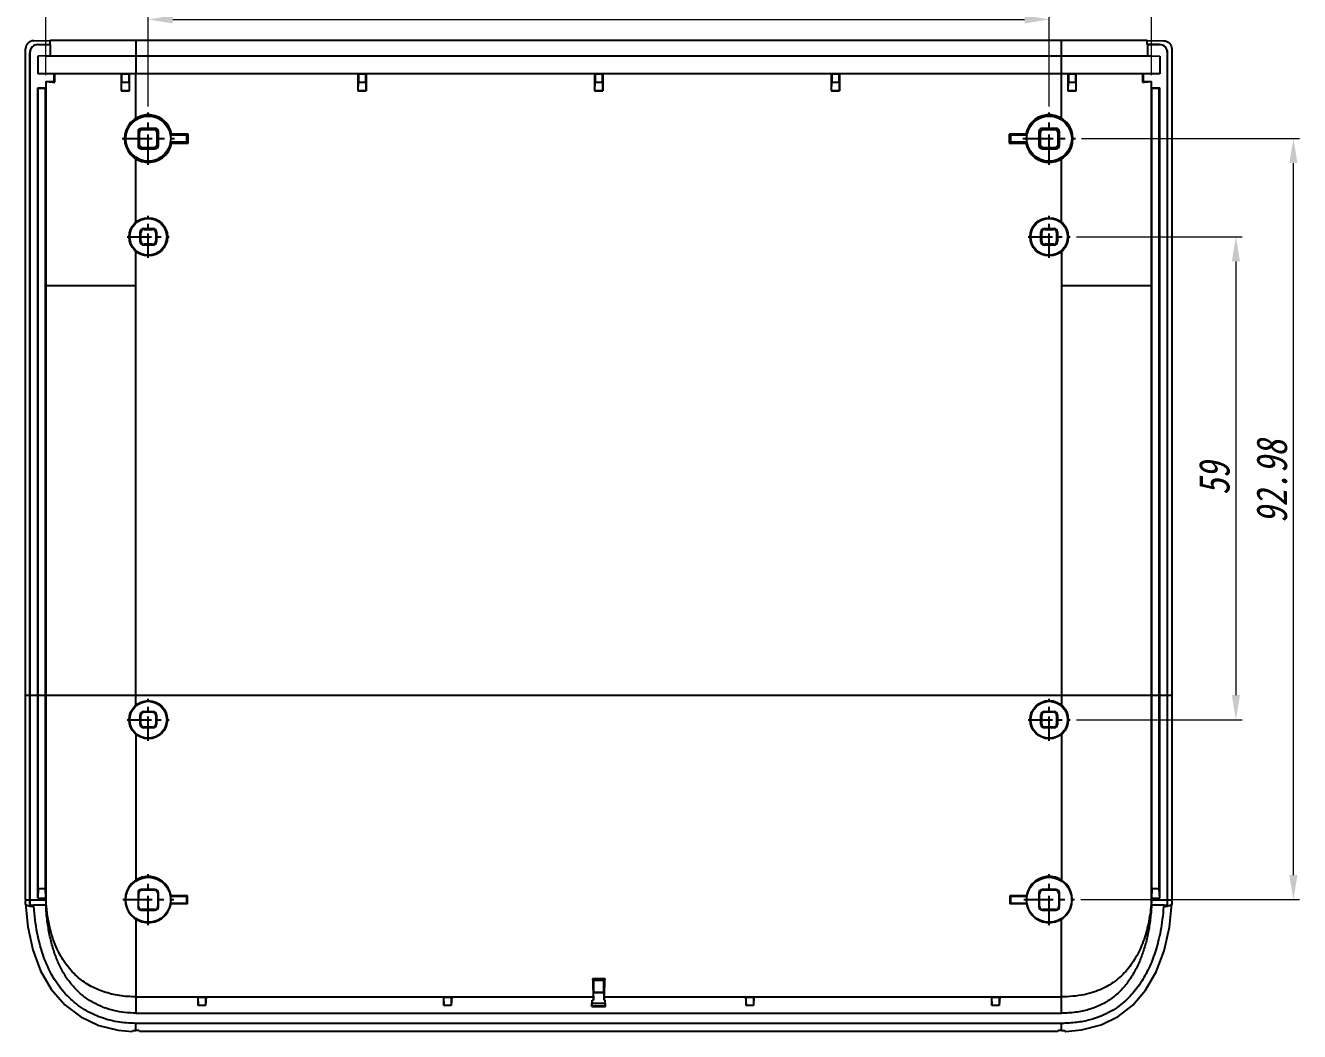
# Model space of a CAD drawing. Header units: millimetres. Extents: x 1571 to 1968, y -272 to 59.
# Drawn here: x 1812.8 to 1968.4, y -133.8 to -10.8 of the extents above; entities that cross this region are included whole.
import ezdxf

# ---------------------------------------------------------------- set-up
doc = ezdxf.new("R2010")
doc.units = ezdxf.units.MM
doc.linetypes.add('CENTER', pattern=[50.8, 31.75, -6.35, 6.35, -6.35])
doc.layers.add('dim', color=82, linetype='Continuous', lineweight=9)
doc.styles.add('wuwei', font='SimSun.ttf', dxfattribs={"width": 0.8, "oblique": 10})
doc.dimstyles.new('wuwei', dxfattribs={"dimscale": 1.5, "dimtxt": 2.5, "dimasz": 1.5, "dimexe": 0.3, "dimexo": 0.3, "dimgap": 0.5, "dimtad": 1, "dimdsep": 46, "dimtxsty": 'wuwei', "dimcen": 0, "dimclrd": 42, "dimclre": 256, "dimclrt": 256, "dimazin": 2, "dimtfac": 1, "dimtofl": 0, "dimtmove": 0, "dimatfit": 3, "dimfxl": 1, "dimlwd": 5, "dimlwe": 5, "dimarcsym": 0})

# ---------------------------------------------------------------- blocks, each defined once
blk = doc.blocks.new('*D17')
at = {"layer": 'Defpoints', "color": 0}
for p in [(1937.8, -10.09), (1827.8, -21.45), (1937.8, -21.46)]:
    blk.add_point(p, dxfattribs=at)
at = {"layer": 'dim', "color": 82, "lineweight": 5, "true_color": 0x35c922}
for p, q in [((1827.8, -20.71), (1827.8, -9.34)), ((1937.8, -20.71), (1937.8, -9.34))]:
    blk.add_line(p, q, dxfattribs=at)
at = {"layer": 'dim', "color": 42, "lineweight": 5}
blk.add_line((1830.8, -10.09), (1934.8, -10.09), dxfattribs=at)
at = {"layer": 'dim', "color": 42}
for points in [[(1830.8, -9.59), (1830.8, -10.59), (1827.8, -10.09)], [(1934.8, -9.59), (1934.8, -10.59), (1937.8, -10.09)]]:
    blk.add_solid(points, dxfattribs=at)
at = {"layer": 'dim', "color": 82, "true_color": 0x4bd605, "insert": (1882.8, -7.47), "char_height": 3.75, "attachment_point": 5, "style": 'wuwei'}
blk.add_mtext('110', dxfattribs=at)
blk = doc.blocks.new('*D18')
at = {"layer": 'Defpoints', "color": 0}
for p in [(1940.37, -36.65), (1940.37, -95.65), (1960.6, -95.65)]:
    blk.add_point(p, dxfattribs=at)
at = {"layer": 'dim', "color": 82, "lineweight": 5, "true_color": 0x35c922}
for p, q in [((1941.12, -36.65), (1961.35, -36.65)), ((1941.12, -95.65), (1961.35, -95.65))]:
    blk.add_line(p, q, dxfattribs=at)
at = {"layer": 'dim', "color": 42, "lineweight": 5}
blk.add_line((1960.6, -39.65), (1960.6, -92.65), dxfattribs=at)
at = {"layer": 'dim', "color": 42}
for points in [[(1960.1, -39.65), (1961.1, -39.65), (1960.6, -36.65)], [(1960.1, -92.65), (1961.1, -92.65), (1960.6, -95.65)]]:
    blk.add_solid(points, dxfattribs=at)
at = {"layer": 'dim', "color": 82, "true_color": 0x4bd605, "insert": (1957.98, -66.15), "char_height": 3.75, "attachment_point": 5, "rotation": 90, "style": 'wuwei'}
blk.add_mtext('59', dxfattribs=at)
blk = doc.blocks.new('*D19')
at = {"layer": 'Defpoints', "color": 0}
for p in [(1941, -24.65), (1967.62, -24.65), (1940.91, -117.63)]:
    blk.add_point(p, dxfattribs=at)
at = {"layer": 'dim', "color": 82, "lineweight": 5, "true_color": 0x35c922}
for p, q in [((1941.75, -24.65), (1968.37, -24.65)), ((1941.66, -117.63), (1968.37, -117.63))]:
    blk.add_line(p, q, dxfattribs=at)
at = {"layer": 'dim', "color": 42, "lineweight": 5}
blk.add_line((1967.62, -114.63), (1967.62, -27.65), dxfattribs=at)
at = {"layer": 'dim', "color": 42}
for points in [[(1967.12, -27.65), (1968.12, -27.65), (1967.62, -24.65)], [(1967.12, -114.63), (1968.12, -114.63), (1967.62, -117.63)]]:
    blk.add_solid(points, dxfattribs=at)
at = {"layer": 'dim', "color": 82, "true_color": 0x4bd605, "insert": (1965, -66.53), "char_height": 3.75, "attachment_point": 5, "rotation": 90, "style": 'wuwei'}
blk.add_mtext('92.98', dxfattribs=at)
blk = doc.blocks.new('*D33')
at = {"layer": 'Defpoints', "color": 0}
for p in [(1950.3, -4.32), (1815.3, -17.66), (1950.3, -17.66)]:
    blk.add_point(p, dxfattribs=at)
at = {"layer": 'dim', "color": 82, "lineweight": 5, "true_color": 0x35c922}
for p, q in [((1815.3, -16.91), (1815.3, -3.57)), ((1950.3, -16.91), (1950.3, -3.57))]:
    blk.add_line(p, q, dxfattribs=at)
at = {"layer": 'dim', "color": 42, "lineweight": 5}
blk.add_line((1818.3, -4.32), (1947.3, -4.32), dxfattribs=at)
at = {"layer": 'dim', "color": 42}
for points in [[(1818.3, -3.82), (1818.3, -4.82), (1815.3, -4.32)], [(1947.3, -3.82), (1947.3, -4.82), (1950.3, -4.32)]]:
    blk.add_solid(points, dxfattribs=at)
at = {"layer": 'dim', "color": 82, "true_color": 0x4bd605, "insert": (1882.8, -1.7), "char_height": 3.75, "attachment_point": 5, "style": 'wuwei'}
blk.add_mtext('134.99', dxfattribs=at)

msp = doc.modelspace()

# ---------------------------------------------------------------- linework, layer by layer
at = {"color": 7, "linetype": 'Continuous'}
for p, q in [((1812.832, -92.654), (1812.832, -13.689)), ((1813.817, -12.689), (1815.84, -12.654)), ((1814.335, -13.154), (1815.84, -13.154)), ((1814.361, -13.163), (1814.335, -13.154)), ((1814.361, -13.163), (1815.806, -13.163)), ((1815.806, -13.163), (1815.806, -14.545)), ((1949.761, -12.654), (1815.84, -12.654)), ((1815.84, -13.154), (1815.84, -12.654)), ((1826.301, -12.654), (1826.301, -14.545)), ((1939.301, -22.163), (1939.301, -12.654)), ((1949.761, -12.654), (1951.785, -12.689)), ((1949.761, -13.154), (1949.761, -12.654)), ((1949.761, -13.154), (1951.267, -13.154)), ((1949.796, -13.163), (1949.796, -14.545)), ((1951.241, -13.163), (1949.796, -13.163)), ((1951.267, -13.154), (1951.241, -13.163)), ((1952.77, -13.689), (1952.77, -92.654)), ((1813.361, -14.162), (1813.335, -14.153)), ((1813.335, -14.153), (1813.335, -118.363)), ((1813.361, -118.196), (1813.361, -14.162)), ((1815.305, -14.554), (1814.303, -14.571)), ((1814.303, -14.571), (1814.303, -16.721)), ((1815.305, -14.554), (1815.806, -14.545)), ((1950.161, -14.571), (1815.305, -14.571)), ((1815.806, -14.545), (1949.796, -14.545)), ((1826.3, -14.545), (1826.302, -14.571)), ((1826.302, -14.571), (1826.302, -16.721)), ((1949.796, -14.545), (1950.297, -14.554)), ((1950.297, -14.554), (1951.299, -14.571)), ((1951.295, -14.571), (1951.295, -16.721)), ((1952.267, -14.153), (1952.241, -14.162)), ((1952.241, -118.196), (1952.241, -14.162)), ((1952.267, -118.363), (1952.267, -14.153)), ((1815.305, -16.755), (1814.303, -16.721)), ((1951.299, -16.721), (1814.307, -16.721)), ((1816.305, -16.789), (1815.305, -16.755)), ((1816.305, -17.655), (1816.305, -16.789)), ((1824.505, -16.757), (1816.404, -16.755)), ((1816.404, -17.754), (1816.404, -16.755)), ((1824.505, -16.757), (1824.551, -16.773)), ((1824.505, -16.757), (1824.505, -18.801)), ((1825.451, -16.773), (1824.551, -16.773)), ((1824.551, -16.773), (1824.551, -17.755)), ((1825.501, -16.756), (1825.451, -16.773)), ((1825.451, -17.755), (1825.451, -16.773)), ((1825.501, -16.756), (1825.502, -16.755)), ((1940.1, -16.755), (1825.502, -16.755)), ((1825.502, -18.806), (1825.502, -16.755)), ((1826.302, -16.721), (1826.301, -16.755)), ((1826.301, -22.163), (1826.301, -16.755)), ((1853.399, -16.755), (1853.451, -16.773)), ((1853.399, -16.755), (1853.399, -18.808)), ((1854.351, -16.773), (1853.451, -16.773)), ((1853.451, -16.773), (1853.451, -17.755)), ((1854.403, -16.755), (1854.351, -16.773)), ((1854.351, -17.755), (1854.351, -16.773)), ((1854.403, -16.755), (1854.403, -18.808)), ((1882.299, -16.755), (1882.351, -16.773)), ((1882.299, -16.755), (1882.299, -18.808)), ((1883.251, -16.773), (1882.351, -16.773)), ((1882.351, -16.773), (1882.351, -17.755)), ((1883.303, -16.755), (1883.251, -16.773)), ((1883.251, -17.755), (1883.251, -16.773)), ((1883.303, -16.755), (1883.303, -18.808)), ((1911.199, -16.755), (1911.251, -16.773)), ((1911.199, -16.755), (1911.199, -18.808)), ((1912.151, -16.773), (1911.251, -16.773)), ((1911.251, -16.773), (1911.251, -17.755)), ((1912.203, -16.755), (1912.151, -16.773)), ((1912.151, -17.755), (1912.151, -16.773)), ((1912.203, -16.755), (1912.203, -18.808)), ((1940.1, -16.756), (1940.151, -16.773)), ((1940.1, -16.756), (1940.1, -18.807)), ((1941.051, -16.773), (1940.151, -16.773)), ((1940.151, -16.773), (1940.151, -17.755)), ((1941.098, -16.757), (1941.051, -16.773)), ((1941.051, -17.755), (1941.051, -16.773)), ((1949.2, -16.755), (1941.098, -16.757)), ((1941.098, -18.802), (1941.098, -16.757)), ((1949.2, -16.755), (1949.2, -17.753)), ((1950.297, -16.755), (1949.297, -16.789)), ((1949.297, -16.789), (1949.297, -17.655)), ((1951.295, -16.721), (1950.297, -16.755)), ((1814.305, -18.456), (1815.305, -18.456)), ((1814.305, -18.456), (1814.355, -18.506)), ((1814.305, -117.445), (1814.305, -18.456)), ((1814.355, -18.506), (1815.255, -18.506)), ((1814.355, -116.326), (1814.355, -18.506)), ((1815.255, -18.506), (1815.305, -18.456)), ((1815.255, -116.326), (1815.255, -18.506)), ((1815.305, -17.655), (1816.305, -17.655)), ((1815.305, -17.655), (1815.305, -118.323)), ((1816.305, -17.655), (1816.404, -17.754)), ((1824.525, -18.781), (1824.551, -17.755)), ((1824.551, -17.755), (1825.451, -17.755)), ((1825.451, -17.755), (1825.477, -18.781)), ((1853.425, -18.781), (1853.451, -17.755)), ((1853.451, -17.755), (1854.351, -17.755)), ((1854.351, -17.755), (1854.377, -18.781)), ((1882.325, -18.781), (1882.351, -17.755)), ((1882.351, -17.755), (1883.251, -17.755)), ((1883.251, -17.755), (1883.277, -18.781)), ((1911.225, -18.781), (1911.251, -17.755)), ((1911.251, -17.755), (1912.151, -17.755)), ((1912.151, -17.755), (1912.177, -18.781)), ((1940.125, -18.781), (1940.151, -17.755)), ((1940.151, -17.755), (1941.051, -17.755)), ((1941.051, -17.755), (1941.077, -18.781)), ((1949.297, -17.655), (1949.2, -17.753)), ((1949.297, -17.655), (1950.297, -17.655)), ((1950.297, -118.323), (1950.297, -17.655)), ((1950.297, -18.456), (1950.347, -18.506)), ((1950.297, -18.456), (1951.297, -18.456)), ((1950.347, -116.326), (1950.347, -18.506)), ((1950.347, -18.506), (1951.247, -18.506)), ((1951.247, -18.506), (1951.297, -18.456)), ((1951.247, -116.326), (1951.247, -18.506)), ((1951.297, -117.445), (1951.297, -18.456)), ((1824.505, -18.801), (1824.525, -18.781)), ((1824.525, -18.781), (1825.477, -18.781)), ((1825.502, -18.806), (1825.477, -18.781)), ((1853.399, -18.808), (1853.425, -18.781)), ((1853.399, -18.808), (1854.403, -18.808)), ((1853.425, -18.781), (1854.377, -18.781)), ((1854.403, -18.808), (1854.377, -18.781)), ((1882.299, -18.808), (1882.325, -18.781)), ((1882.299, -18.808), (1883.303, -18.808)), ((1882.325, -18.781), (1883.277, -18.781)), ((1883.303, -18.808), (1883.277, -18.781)), ((1911.199, -18.808), (1911.225, -18.781)), ((1911.199, -18.808), (1912.203, -18.808)), ((1911.225, -18.781), (1912.177, -18.781)), ((1912.203, -18.808), (1912.177, -18.781)), ((1940.1, -18.807), (1940.125, -18.781)), ((1940.125, -18.781), (1941.077, -18.781)), ((1941.098, -18.802), (1941.077, -18.781)), ((1826.551, -23.805), (1826.709, -23.963)), ((1826.551, -23.805), (1826.551, -25.506)), ((1826.709, -23.963), (1826.709, -25.347)), ((1828.65, -23.402), (1826.95, -23.406)), ((1826.95, -23.406), (1827.108, -23.563)), ((1828.492, -23.56), (1827.108, -23.563)), ((1828.65, -23.402), (1828.492, -23.56)), ((1829.051, -23.802), (1828.893, -23.96)), ((1828.893, -25.345), (1828.893, -23.96)), ((1829.051, -25.502), (1829.051, -23.802)), ((1832.526, -24.249), (1830.526, -24.249)), ((1832.68, -24.096), (1830.655, -24.096)), ((1832.526, -24.249), (1832.68, -24.096)), ((1832.526, -25.058), (1832.526, -24.249)), ((1832.68, -25.212), (1832.68, -24.096)), ((1933.076, -24.249), (1932.922, -24.096)), ((1934.947, -24.096), (1932.922, -24.096)), ((1932.922, -24.096), (1932.922, -25.212)), ((1933.076, -24.249), (1933.076, -25.058)), ((1935.076, -24.249), (1933.076, -24.249)), ((1936.551, -23.804), (1936.709, -23.962)), ((1936.551, -23.804), (1936.551, -25.504)), ((1936.709, -23.962), (1936.709, -25.346)), ((1936.951, -23.404), (1937.109, -23.562)), ((1938.651, -23.404), (1936.951, -23.404)), ((1938.493, -23.562), (1937.109, -23.562)), ((1938.651, -23.404), (1938.493, -23.562)), ((1939.051, -23.804), (1938.893, -23.962)), ((1938.893, -25.346), (1938.893, -23.962)), ((1939.051, -25.504), (1939.051, -23.804)), ((1826.551, -25.506), (1826.709, -25.347)), ((1826.952, -25.906), (1827.11, -25.747)), ((1826.952, -25.906), (1828.652, -25.902)), ((1827.11, -25.747), (1828.494, -25.745)), ((1828.652, -25.902), (1828.494, -25.745)), ((1829.051, -25.502), (1828.893, -25.345)), ((1830.526, -25.058), (1832.526, -25.058)), ((1830.655, -25.212), (1832.68, -25.212)), ((1832.526, -25.058), (1832.68, -25.212)), ((1933.076, -25.058), (1932.922, -25.212)), ((1932.922, -25.212), (1934.947, -25.212)), ((1933.076, -25.058), (1935.076, -25.058)), ((1936.551, -25.504), (1936.709, -25.346)), ((1936.951, -25.904), (1937.109, -25.746)), ((1936.951, -25.904), (1938.651, -25.904)), ((1937.109, -25.746), (1938.493, -25.746)), ((1938.651, -25.904), (1938.493, -25.746)), ((1939.051, -25.504), (1938.893, -25.346)), ((1826.301, -34.861), (1826.301, -27.145)), ((1939.301, -34.861), (1939.301, -27.145)), ((1827.201, -35.654), (1828.401, -35.654)), ((1827.288, -35.741), (1827.201, -35.654)), ((1827.288, -35.741), (1828.314, -35.741)), ((1828.314, -35.741), (1828.401, -35.654)), ((1937.288, -35.741), (1937.201, -35.654)), ((1937.201, -35.654), (1938.401, -35.654)), ((1937.288, -35.741), (1938.314, -35.741)), ((1938.314, -35.741), (1938.401, -35.654)), ((1826.888, -36.141), (1826.801, -36.054)), ((1826.801, -37.254), (1826.801, -36.054)), ((1826.888, -37.167), (1826.801, -37.254)), ((1826.888, -37.167), (1826.888, -36.141)), ((1828.714, -36.141), (1828.801, -36.054)), ((1828.714, -36.141), (1828.714, -37.167)), ((1828.714, -37.167), (1828.801, -37.254)), ((1828.801, -36.054), (1828.801, -37.254)), ((1936.888, -36.141), (1936.801, -36.054)), ((1936.801, -37.254), (1936.801, -36.054)), ((1936.888, -37.167), (1936.801, -37.254)), ((1936.888, -37.167), (1936.888, -36.141)), ((1938.714, -36.141), (1938.801, -36.054)), ((1938.714, -36.141), (1938.714, -37.167)), ((1938.714, -37.167), (1938.801, -37.254)), ((1938.801, -36.054), (1938.801, -37.254)), ((1826.303, -93.86), (1826.301, -38.446)), ((1827.288, -37.567), (1827.201, -37.654)), ((1828.401, -37.654), (1827.201, -37.654)), ((1828.314, -37.567), (1827.288, -37.567)), ((1828.314, -37.567), (1828.401, -37.654)), ((1937.288, -37.567), (1937.201, -37.654)), ((1938.401, -37.654), (1937.201, -37.654)), ((1938.314, -37.567), (1937.288, -37.567)), ((1938.314, -37.567), (1938.401, -37.654)), ((1939.301, -38.446), (1939.299, -93.86)), ((1826.301, -42.654), (1815.305, -42.654)), ((1950.297, -42.654), (1939.301, -42.654)), ((1812.832, -92.654), (1952.77, -92.654)), ((1827.201, -94.654), (1828.401, -94.654)), ((1827.287, -94.74), (1827.201, -94.654)), ((1828.315, -94.74), (1827.287, -94.74)), ((1828.315, -94.74), (1828.401, -94.654)), ((1937.287, -94.74), (1937.201, -94.654)), ((1937.201, -94.654), (1938.401, -94.654)), ((1938.315, -94.74), (1937.287, -94.74)), ((1938.315, -94.74), (1938.401, -94.654)), ((1826.887, -95.14), (1826.801, -95.054)), ((1826.801, -96.254), (1826.801, -95.054)), ((1826.885, -96.169), (1826.801, -96.254)), ((1828.715, -95.14), (1828.801, -95.054)), ((1828.716, -96.169), (1828.801, -96.254)), ((1828.801, -95.054), (1828.801, -96.254)), ((1936.801, -96.254), (1936.801, -95.054)), ((1936.887, -95.14), (1936.801, -95.054)), ((1936.885, -96.169), (1936.801, -96.254)), ((1938.715, -95.14), (1938.801, -95.054)), ((1938.716, -96.169), (1938.801, -96.254)), ((1938.801, -95.054), (1938.801, -96.254)), ((1826.3, -97.438), (1826.301, -115.237)), ((1827.285, -96.57), (1827.201, -96.654)), ((1828.401, -96.654), (1827.201, -96.654)), ((1828.317, -96.57), (1827.285, -96.57)), ((1828.317, -96.57), (1828.401, -96.654)), ((1937.285, -96.57), (1937.201, -96.654)), ((1938.401, -96.654), (1937.201, -96.654)), ((1938.317, -96.57), (1937.285, -96.57)), ((1938.317, -96.57), (1938.401, -96.654)), ((1939.303, -97.438), (1939.301, -115.237)), ((1814.355, -116.326), (1814.305, -117.445)), ((1815.255, -116.326), (1814.355, -116.326)), ((1815.305, -117.445), (1815.255, -116.326)), ((1828.651, -116.404), (1826.951, -116.404)), ((1826.951, -116.404), (1827.038, -116.49)), ((1828.564, -116.49), (1827.038, -116.49)), ((1828.651, -116.404), (1828.564, -116.49)), ((1936.951, -116.404), (1937.038, -116.49)), ((1938.651, -116.404), (1936.951, -116.404)), ((1938.564, -116.49), (1937.038, -116.49)), ((1938.651, -116.404), (1938.564, -116.49)), ((1950.347, -116.326), (1950.297, -117.445)), ((1951.247, -116.326), (1950.347, -116.326)), ((1951.297, -117.445), (1951.247, -116.326)), ((1812.81, -117.654), (1815.305, -117.654)), ((1812.81, -118.149), (1812.81, -117.804)), ((1812.81, -118.156), (1812.81, -118.149)), ((1813.361, -118.196), (1813.335, -118.363)), ((1814.305, -117.445), (1815.305, -117.445)), ((1826.551, -116.804), (1826.551, -118.504)), ((1826.551, -116.804), (1826.635, -116.888)), ((1829.051, -116.804), (1828.967, -116.888)), ((1829.051, -118.504), (1829.051, -116.804)), ((1832.526, -117.249), (1830.526, -117.249)), ((1830.526, -118.058), (1832.526, -118.058)), ((1832.597, -118.129), (1830.586, -118.129)), ((1832.604, -117.172), (1830.592, -117.172)), ((1832.526, -117.249), (1832.604, -117.172)), ((1832.526, -118.058), (1832.526, -117.249)), ((1832.526, -118.058), (1832.597, -118.129)), ((1933.076, -117.249), (1932.998, -117.172)), ((1935.01, -117.172), (1932.998, -117.172)), ((1933.076, -118.058), (1933.005, -118.129)), ((1935.016, -118.129), (1933.005, -118.129)), ((1933.076, -117.249), (1933.076, -118.058)), ((1935.076, -117.249), (1933.076, -117.249)), ((1933.076, -118.058), (1935.076, -118.058)), ((1936.551, -116.804), (1936.551, -118.504)), ((1936.551, -116.804), (1936.635, -116.888)), ((1939.051, -116.804), (1938.967, -116.888)), ((1939.051, -118.504), (1939.051, -116.804)), ((1950.297, -117.445), (1951.297, -117.445)), ((1950.297, -117.654), (1952.792, -117.654)), ((1952.267, -118.363), (1952.241, -118.196)), ((1952.792, -117.804), (1952.792, -118.149)), ((1952.792, -118.149), (1952.792, -118.156)), ((1813.745, -118.323), (1813.72, -118.488)), ((1815.305, -118.323), (1813.745, -118.323)), ((1826.551, -118.504), (1826.624, -118.431)), ((1826.951, -118.904), (1827.02, -118.834)), ((1826.951, -118.904), (1828.651, -118.904)), ((1828.582, -118.834), (1827.02, -118.834)), ((1828.651, -118.904), (1828.582, -118.834)), ((1829.051, -118.504), (1828.978, -118.431)), ((1936.551, -118.504), (1936.624, -118.431)), ((1936.951, -118.904), (1937.02, -118.834)), ((1936.951, -118.904), (1938.651, -118.904)), ((1938.582, -118.834), (1937.02, -118.834)), ((1938.651, -118.904), (1938.582, -118.834)), ((1939.051, -118.504), (1938.978, -118.431)), ((1951.857, -118.323), (1950.297, -118.323)), ((1951.882, -118.488), (1951.857, -118.323)), ((1826.301, -120.029), (1826.301, -131.503)), ((1939.301, -131.503), (1939.301, -120.029)), ((1882.201, -127.462), (1882.058, -127.319)), ((1883.57, -127.319), (1882.058, -127.319)), ((1882.201, -128.932), (1882.201, -127.462)), ((1882.201, -127.462), (1883.427, -127.462)), ((1883.427, -127.462), (1883.57, -127.319)), ((1883.427, -128.932), (1883.427, -127.462)), ((1882.171, -128.962), (1882.201, -128.932)), ((1882.171, -129.931), (1882.171, -128.962)), ((1882.171, -128.962), (1883.457, -128.962)), ((1882.201, -128.932), (1883.427, -128.932)), ((1883.457, -128.962), (1883.427, -128.932)), ((1883.457, -129.931), (1883.457, -128.962)), ((1826.301, -129.508), (1882.149, -129.508)), ((1833.901, -129.562), (1833.842, -129.503)), ((1833.842, -129.508), (1833.897, -130.565)), ((1833.901, -130.562), (1833.897, -130.565)), ((1834.805, -130.565), (1833.897, -130.565)), ((1833.901, -130.562), (1833.901, -129.562)), ((1833.901, -129.562), (1834.801, -129.562)), ((1834.801, -129.562), (1834.86, -129.503)), ((1834.801, -129.562), (1834.801, -130.562)), ((1834.801, -130.562), (1834.805, -130.565)), ((1834.86, -129.508), (1834.805, -130.565)), ((1863.901, -129.562), (1863.842, -129.503)), ((1863.842, -129.508), (1863.897, -130.565)), ((1863.901, -130.562), (1863.897, -130.565)), ((1864.805, -130.565), (1863.897, -130.565)), ((1863.901, -130.562), (1863.901, -129.562)), ((1863.901, -129.562), (1864.801, -129.562)), ((1864.801, -129.562), (1864.86, -129.503)), ((1864.801, -129.562), (1864.801, -130.562)), ((1864.801, -130.562), (1864.805, -130.565)), ((1864.86, -129.508), (1864.805, -130.565)), ((1881.961, -130.702), (1882.001, -129.931)), ((1881.961, -130.702), (1881.995, -130.667)), ((1881.995, -130.667), (1882.001, -130.342)), ((1883.607, -130.667), (1881.995, -130.667)), ((1882.001, -130.342), (1882.001, -129.931)), ((1882.001, -129.931), (1882.171, -129.931)), ((1883.601, -130.342), (1882.001, -130.342)), ((1882.149, -129.508), (1882.171, -129.931)), ((1883.479, -129.508), (1883.457, -129.931)), ((1883.457, -129.931), (1883.601, -129.931)), ((1883.479, -129.508), (1939.301, -129.508)), ((1883.601, -130.342), (1883.601, -129.931)), ((1883.641, -130.702), (1883.601, -129.931)), ((1883.607, -130.667), (1883.601, -130.342)), ((1883.641, -130.702), (1883.607, -130.667)), ((1900.801, -129.562), (1900.742, -129.503)), ((1900.742, -129.508), (1900.797, -130.565)), ((1900.801, -130.562), (1900.797, -130.565)), ((1901.705, -130.565), (1900.797, -130.565)), ((1900.801, -130.562), (1900.801, -129.562)), ((1900.801, -129.562), (1901.701, -129.562)), ((1901.701, -129.562), (1901.76, -129.503)), ((1901.701, -129.562), (1901.701, -130.562)), ((1901.701, -130.562), (1901.705, -130.565)), ((1901.76, -129.508), (1901.705, -130.565)), ((1930.801, -129.562), (1930.742, -129.503)), ((1930.742, -129.508), (1930.797, -130.565)), ((1930.801, -130.562), (1930.797, -130.565)), ((1931.705, -130.565), (1930.797, -130.565)), ((1930.801, -130.562), (1930.801, -129.562)), ((1930.801, -129.562), (1931.701, -129.562)), ((1931.701, -129.562), (1931.76, -129.503)), ((1931.701, -129.562), (1931.701, -130.562)), ((1931.701, -130.562), (1931.705, -130.565)), ((1931.76, -129.508), (1931.705, -130.565)), ((1826.301, -131.503), (1939.301, -131.503)), ((1881.961, -130.702), (1883.641, -130.702)), ((1939.301, -132.75), (1826.301, -132.75)), ((1826.301, -133.641), (1826.301, -132.75)), ((1826.701, -133.641), (1826.301, -133.641)), ((1938.82, -133.75), (1826.782, -133.75)), ((1939.301, -133.641), (1938.901, -133.641)), ((1939.301, -133.641), (1939.301, -132.75))]:
    msp.add_line(p, q, dxfattribs=at)
at = {"color": 1, "linetype": 'CENTER', "ltscale": 0.116311}
for p, q in [((1827.801, -27.852), (1827.801, -21.455)), ((1937.801, -27.853), (1937.801, -21.456)), ((1824.603, -24.653), (1831, -24.653)), ((1934.602, -24.654), (1940.999, -24.654))]:
    msp.add_line(p, q, dxfattribs=at)
at = {"color": 1, "linetype": 'CENTER', "ltscale": 0.093474}
for p, q in [((1827.801, -39.225), (1827.801, -34.084)), ((1825.231, -36.654), (1830.372, -36.654))]:
    msp.add_line(p, q, dxfattribs=at)
at = {"color": 1, "linetype": 'CENTER', "ltscale": 0.093476}
for p, q in [((1937.801, -39.224), (1937.801, -34.083)), ((1935.23, -36.653), (1940.372, -36.653))]:
    msp.add_line(p, q, dxfattribs=at)
at = {"color": 1, "linetype": 'CENTER', "ltscale": 0.093333}
for p, q in [((1827.8, -98.218), (1827.8, -93.084)), ((1825.233, -95.651), (1830.366, -95.651))]:
    msp.add_line(p, q, dxfattribs=at)
at = {"color": 1, "linetype": 'CENTER', "ltscale": 0.093331}
for p, q in [((1937.803, -98.217), (1937.803, -93.084)), ((1935.236, -95.65), (1940.369, -95.65))]:
    msp.add_line(p, q, dxfattribs=at)
at = {"color": 1, "linetype": 'CENTER', "ltscale": 0.113034}
for p, q in [((1827.799, -120.742), (1827.799, -114.525)), ((1824.691, -117.633), (1830.908, -117.633))]:
    msp.add_line(p, q, dxfattribs=at)
at = {"color": 1, "linetype": 'CENTER', "ltscale": 0.113039}
for p, q in [((1937.803, -120.742), (1937.803, -114.525)), ((1934.694, -117.633), (1940.911, -117.633))]:
    msp.add_line(p, q, dxfattribs=at)
at = {"color": 7, "linetype": 'Continuous'}
for points in [[(1812.81, -118.156), (1813.095, -120.945), (1813.71, -123.769), (1814.659, -126.328), (1815.957, -128.582), (1817.604, -130.48), (1819.559, -131.963), (1821.758, -132.999), (1824.128, -133.588), (1825.821, -133.743)], [(1939.782, -133.744), (1941.751, -133.562), (1944.138, -132.94), (1946.218, -131.918), (1948.022, -130.509), (1949.571, -128.7), (1950.856, -126.474), (1951.836, -123.883), (1952.49, -120.99), (1952.792, -118.156)]]:
    msp.add_lwpolyline(points, dxfattribs=at)
for centre, radius in [((1827.801, -24.654), 2.75), ((1937.801, -24.654), 2.75), ((1827.801, -36.654), 2.337), ((1827.801, -36.654), 2.25), ((1937.801, -36.653), 2.337), ((1937.801, -36.654), 2.25), ((1827.8, -95.651), 2.333), ((1937.803, -95.65), 2.333), ((1827.801, -95.654), 2.25), ((1937.801, -95.654), 2.25), ((1827.801, -117.654), 2.75), ((1937.801, -117.654), 2.75)]:
    msp.add_circle(centre, radius, dxfattribs=at)
for centre, radius, start, end in [((1813.833, -13.69), 1.001, 90.91928, 179.92662), ((1826.25, 213.637), 232.444, 269.56986, 269.8156), ((1939.434, 227.857), 246.665, 270.15467, 270.38647), ((1827.801, -24.653), 2.908, 11.06207, 348.93793), ((1937.801, -24.654), 2.908, 191.06207, 168.93793), ((1823.841, -18.486), 8.826, 319.23337, 320.53723), ((1941.7, -18.538), 8.746, 219.45685, 220.77255), ((1823.902, -30.77), 8.746, 39.45685, 40.77255), ((1941.761, -30.821), 8.826, 139.23337, 140.53723), ((-9492.528, -96.072), 11305.36, 359.8906234, 0.017324), ((11743.532, -97.181), 9790.762, 179.9735077, 180.1198084), ((1827.287, -95.14), 0.4, 89.97998, 179.89864), ((1828.315, -95.14), 0.4, 0.10137, 90.02001), ((1937.287, -95.14), 0.4, 89.97998, 179.89864), ((1938.315, -95.14), 0.4, 0.10137, 90.02001), ((1827.285, -96.171), 0.399, 179.83479, 269.96556), ((1828.317, -96.171), 0.399, 270.03442, 0.16523), ((1937.285, -96.171), 0.399, 179.83479, 269.96556), ((1938.317, -96.171), 0.399, 270.03442, 0.16523), ((1827.799, -117.633), 2.826, 9.42578, 349.85935), ((1937.803, -117.633), 2.826, 190.14065, 170.57423), ((1858.832, -117.804), 46.022, 179.81284, 180.00008), ((1823.989, -111.612), 8.632, 319.22427, 319.9008), ((1824.03, -123.661), 8.578, 40.15809, 40.77759), ((1941.583, -111.638), 8.592, 220.09763, 220.7773), ((1941.6, -123.684), 8.614, 139.22371, 139.84061), ((1907.21, -117.804), 45.582, 359.99991, 0.18896), ((1813.832, -115.478), 3.012, 267.85432, 269.99877), ((1951.769, -115.476), 3.014, 270.0013, 272.15429), ((1826.301, -96.218), 37.423, 269.38828, 270.0007), ((1939.303, -91.362), 42.279, 269.99765, 270.53973)]:
    msp.add_arc(centre, radius, start, end, dxfattribs=at)
for centre, major_axis, ratio, start_param, end_param in [((1814.336, -14.154), (0.95, -0.316), 0.9984779, 1.8927601, 3.462643), ((1814.362, -14.163), (0.95, -0.316), 0.9984779, 1.8927601, 3.462643), ((1951.24, -14.163), (0.95, 0.316), 0.9984779, -0.3210504, 1.2488326), ((1951.266, -14.154), (0.95, 0.316), 0.9984779, -0.3210504, 1.2488326), ((1826.951, -23.806), (0.283, -0.283), 0.999924, 2.3572228, 3.9259625), ((1827.109, -23.963), (0.283, -0.283), 0.999924, 2.3572228, 3.9259625), ((1828.493, -23.96), (-0.283, -0.283), 0.9999237, 2.3552423, 3.927943), ((1828.651, -23.802), (0.283, 0.283), 0.9999237, -0.7863503, 0.7863503), ((1936.951, -23.804), (0.283, -0.283), 0.9999239, 2.3562326, 3.9269527), ((1937.109, -23.962), (0.283, -0.283), 0.9999239, 2.3562326, 3.9269527), ((1938.493, -23.962), (-0.283, -0.283), 0.9999239, 2.3562326, 3.9269527), ((1938.651, -23.804), (0.283, 0.283), 0.9999239, -0.7853601, 0.7853601), ((1826.951, -25.506), (0.283, 0.283), 0.9999237, -3.9279449, -2.3552404), ((1827.109, -25.347), (0.283, 0.283), 0.9999237, 2.3552404, 3.9279449), ((1828.493, -25.344), (-0.283, 0.283), 0.999924, 2.3572248, 3.9259606), ((1828.651, -25.502), (0.283, -0.283), 0.999924, -0.7843679, 0.7843679), ((1936.951, -25.504), (0.283, 0.283), 0.9999239, 2.3562326, 3.9269527), ((1937.109, -25.346), (0.283, 0.283), 0.9999239, 2.3562326, 3.9269527), ((1938.493, -25.346), (-0.283, 0.283), 0.9999239, 2.3562326, 3.9269527), ((1938.651, -25.504), (0.283, -0.283), 0.9999239, -0.7853601, 0.7853601), ((1827.201, -36.054), (0.283, -0.283), 0.9996955, 2.3563468, 3.9268385), ((1827.288, -36.141), (-0.283, 0.283), 0.9996955, -0.7852459, 0.7852459), ((1828.314, -36.141), (0.283, 0.283), 0.9996955, -0.7852459, 0.7852459), ((1828.401, -36.054), (0.283, 0.283), 0.9996955, -0.7852459, 0.7852459), ((1937.201, -36.054), (0.283, -0.283), 0.9996955, 2.3563468, 3.9268385), ((1937.288, -36.141), (-0.283, 0.283), 0.9996955, -0.7852459, 0.7852459), ((1938.314, -36.141), (0.283, 0.283), 0.9996955, -0.7852459, 0.7852459), ((1938.401, -36.054), (0.283, 0.283), 0.9996955, -0.7852459, 0.7852459), ((1827.201, -37.254), (0.283, 0.283), 0.9996955, 2.3563468, 3.9268385), ((1827.288, -37.166), (-0.283, -0.283), 0.9996955, -0.7852459, 0.7852459), ((1828.314, -37.166), (0.283, -0.283), 0.9996955, -0.7852459, 0.7852459), ((1828.401, -37.254), (0.283, -0.283), 0.9996955, -0.7852459, 0.7852459), ((1937.201, -37.254), (0.283, 0.283), 0.9996955, 2.3563468, 3.9268385), ((1937.288, -37.166), (-0.283, -0.283), 0.9996955, -0.7852459, 0.7852459), ((1938.314, -37.166), (0.283, -0.283), 0.9996955, -0.7852459, 0.7852459), ((1938.401, -37.254), (0.283, -0.283), 0.9996955, -0.7852459, 0.7852459), ((1827.201, -95.054), (0.283, -0.283), 0.9996955, 2.3563468, 3.9268385), ((1828.401, -95.054), (0.283, 0.283), 0.9996955, -0.7852459, 0.7852459), ((1937.201, -95.054), (0.283, -0.283), 0.9996955, 2.3563468, 3.9268385), ((1938.401, -95.054), (0.283, 0.283), 0.9996955, -0.7852459, 0.7852459), ((1827.201, -96.254), (0.283, 0.283), 0.9996955, 2.3563468, 3.9268385), ((1826.21, -92.654), (0, 38.861), 0.0174551, -1.6613851, -1.6348069), ((1828.401, -96.254), (0.283, -0.283), 0.9996955, -0.7852459, 0.7852459), ((1829.392, -92.654), (0, 38.861), 0.0174551, -4.6483784, -4.6218002), ((1937.201, -96.254), (0.283, 0.283), 0.9996955, 2.3563468, 3.9268385), ((1936.21, -92.654), (0, 38.861), 0.0174551, -1.6613851, -1.6348069), ((1938.401, -96.254), (0.283, -0.283), 0.9996955, -0.7852459, 0.7852459), ((1939.392, -92.654), (0, 38.861), 0.0174551, -4.6483784, -4.6218002), ((1826.951, -116.804), (0.283, -0.283), 0.9999239, 2.3562326, 3.9269527), ((1828.651, -116.804), (0.283, 0.283), 0.9999239, -0.7853601, 0.7853601), ((1936.951, -116.804), (0.283, -0.283), 0.9999239, 2.3562326, 3.9269527), ((1938.651, -116.804), (0.283, 0.283), 0.9999239, -0.7853601, 0.7853601), ((1813.766, -118.189), (0.405, 0.008), 0.3294214, 3.1352878, 4.6543544), ((1826.37, -92.654), (0, 38.861), 0.0087269, -2.2960448, -2.2441401), ((1829.232, -92.654), (0, 38.861), 0.0087269, -4.0390452, -3.9871405), ((1832.341, -92.654), (0, 38.861), 0.0087269, -2.2856908, -2.2535284), ((1933.261, -92.654), (0, 38.861), 0.0087269, -4.0296569, -3.9974946), ((1936.37, -92.654), (0, 38.861), 0.0087269, -2.2960448, -2.2441401), ((1939.232, -92.654), (0, 38.861), 0.0087269, -4.0390452, -3.9871405), ((1951.836, -118.189), (0.405, -0.008), 0.3294214, -1.5127617, 0.0063048), ((1813.74, -118.356), (0.405, 0.008), 0.3294214, 3.1352878, 4.1795507), ((1826.951, -118.504), (0.283, 0.283), 0.9999239, -3.9269527, -2.3562326), ((1828.651, -118.504), (0.283, -0.283), 0.9999239, -0.7853601, 0.7853601), ((1936.951, -118.504), (0.283, 0.283), 0.9999239, 2.3562326, 3.9269527), ((1938.651, -118.504), (0.283, -0.283), 0.9999239, -0.7853601, 0.7853601), ((1951.862, -118.356), (0.405, -0.008), 0.3294214, -1.0362116, 0.0063048), ((1882.364, -92.654), (0, 38.861), 0.0174551, -3.6106061, -3.4643429), ((1883.264, -92.654), (0, 38.861), 0.0174551, -2.8188424, -2.6725793), ((1826.468, -132.75), (-0.319, 1), 0.0960303, -3.6449003, -3.1719973), ((1939.134, -132.75), (0.319, 1), 0.0960303, -3.1111881, -2.638285)]:
    msp.add_ellipse(centre, major_axis=major_axis, ratio=ratio, start_param=start_param, end_param=end_param, dxfattribs=at)
for points, start_tangent, end_tangent in [([(1815.806, -13.163), (1815.816, -13.16), (1815.827, -13.157), (1815.84, -13.154)], (0.958204, 0.2860858), (0.9761462, 0.2171145)), ([(1949.761, -13.154), (1949.774, -13.157), (1949.786, -13.16), (1949.796, -13.163)], (0.9775509, -0.2106994), (0.9591126, -0.2830247)), ([(1951.785, -12.689), (1952.164, -12.77), (1952.483, -12.988), (1952.696, -13.311), (1952.77, -13.689)], (0.9998485, -0.0174042), (0.0000001, -1)), ([(1816.305, -16.789), (1816.34, -16.783), (1816.373, -16.772), (1816.404, -16.755)], (0.9961596, 0.0875558), (0.839344, 0.5436007)), ([(1825.501, -16.756), (1825.302, -16.757), (1825.094, -16.757), (1824.897, -16.758), (1824.706, -16.759), (1824.505, -16.757)], (-0.9999975, -0.0022274), (-0.9999262, 0.0121466)), ([(1941.098, -16.757), (1940.848, -16.758), (1940.604, -16.757), (1940.354, -16.757), (1940.101, -16.756)], (-0.999971, -0.0076182), (-0.9999981, 0.0019262)), ([(1949.297, -16.789), (1949.262, -16.783), (1949.23, -16.772), (1949.2, -16.755)], (-0.9962704, 0.0862866), (-0.8412292, 0.5406788)), ([(1815.305, -17.655), (1815.511, -17.691), (1815.879, -17.724), (1816.404, -17.754)], (0.9566699, -0.2911747), (0.9989037, -0.0468125)), ([(1949.2, -17.753), (1949.718, -17.723), (1950.088, -17.691), (1950.297, -17.655)], (0.9988852, 0.0472061), (0.9574469, 0.2886096)), ([(1827.038, -116.49), (1826.889, -116.519), (1826.758, -116.603), (1826.669, -116.731), (1826.635, -116.888)], (-1, 0), (-0.0069614, -0.9999758)), ([(1828.967, -116.888), (1828.933, -116.73), (1828.843, -116.602), (1828.713, -116.519), (1828.564, -116.49)], (-0.0069614, 0.9999758), (-1, 0)), ([(1937.038, -116.49), (1936.889, -116.519), (1936.758, -116.603), (1936.669, -116.731), (1936.635, -116.888)], (-1, 0), (-0.0069614, -0.9999758)), ([(1938.967, -116.888), (1938.933, -116.73), (1938.843, -116.602), (1938.713, -116.519), (1938.564, -116.49)], (-0.0069614, 0.9999758), (-1, 0)), ([(1813.536, -118.475), (1813.251, -118.429), (1813.017, -118.354), (1812.863, -118.257), (1812.81, -118.156)], (-0.994837, 0.1014857), (-0.0612323, 0.9981235)), ([(1826.301, -129.508), (1824.288, -129.357), (1822.381, -128.896), (1821.485, -128.547), (1820.632, -128.114), (1819.824, -127.592), (1819.062, -126.976), (1818.348, -126.26), (1817.689, -125.432), (1817.09, -124.483), (1816.558, -123.398), (1816.108, -122.191), (1815.74, -120.835), (1815.305, -117.654)], (-1, 0), (-0.0603616, 0.9981766)), ([(1950.297, -117.654), (1950.02, -119.989), (1949.471, -122.198), (1948.617, -124.248), (1948.081, -125.17), (1947.476, -126.014), (1946.8, -126.773), (1946.047, -127.446), (1945.206, -128.032), (1944.269, -128.531), (1943.224, -128.939), (1942.058, -129.247), (1939.301, -129.508)], (-0.0609454, -0.9981411), (-1, 0)), ([(1952.792, -118.156), (1952.739, -118.257), (1952.585, -118.354), (1952.351, -118.429), (1952.066, -118.475)], (-0.0617843, -0.9980895), (-0.9948005, -0.1018428)), ([(1813.719, -118.49), (1813.622, -118.486), (1813.536, -118.475)], (-0.9999958, 0.0029148), (-0.9842726, 0.1766562)), ([(1826.301, -132.75), (1824.03, -132.56), (1821.77, -131.938), (1819.737, -130.893), (1817.934, -129.404), (1816.37, -127.398), (1815.109, -124.814), (1814.237, -121.676), (1813.832, -118.49)], (-1, 0.0000427), (-0.0676232, 0.9977109)), ([(1826.301, -131.503), (1824.947, -131.428), (1823.612, -131.197), (1822.315, -130.798), (1821.083, -130.223), (1819.938, -129.463), (1818.904, -128.526), (1817.997, -127.428), (1817.241, -126.207), (1816.633, -124.901), (1816.145, -123.494), (1815.76, -121.957), (1815.477, -120.25), (1815.305, -118.323)], (-1, 0), (-0.0543081, 0.9985242)), ([(1826.624, -118.431), (1826.643, -118.56), (1826.7, -118.671), (1826.786, -118.758), (1826.897, -118.815), (1827.02, -118.834)], (-0.0077352, -0.9999701), (1, 0)), ([(1828.582, -118.834), (1828.701, -118.816), (1828.811, -118.761), (1828.9, -118.673), (1828.958, -118.56), (1828.978, -118.431)], (1, 0), (-0.0077352, 0.9999701)), ([(1936.624, -118.431), (1936.643, -118.56), (1936.7, -118.671), (1936.786, -118.758), (1936.897, -118.815), (1937.02, -118.834)], (-0.0077352, -0.9999701), (1, 0)), ([(1938.582, -118.834), (1938.701, -118.816), (1938.811, -118.761), (1938.9, -118.673), (1938.958, -118.56), (1938.978, -118.431)], (1, 0), (-0.0077352, 0.9999701)), ([(1950.297, -118.323), (1950.144, -120.052), (1949.887, -121.665), (1949.524, -123.193), (1949.039, -124.661), (1948.407, -126.082), (1947.61, -127.427), (1946.63, -128.647), (1945.46, -129.682), (1944.114, -130.493), (1942.619, -131.068), (1941.01, -131.398), (1939.301, -131.503)], (-0.0548337, -0.9984955), (-1, 0)), ([(1951.769, -118.49), (1951.616, -120.042), (1951.396, -121.44), (1951.126, -122.686), (1950.816, -123.803), (1950.468, -124.821), (1950.076, -125.777), (1949.626, -126.7), (1949.106, -127.596), (1948.514, -128.452), (1947.863, -129.239), (1947.155, -129.951), (1946.342, -130.623), (1945.355, -131.271), (1944.168, -131.854), (1942.77, -132.325), (1941.151, -132.638), (1939.301, -132.75)], (-0.0693792, -0.9975904), (-1, -0.0000148)), ([(1952.066, -118.475), (1951.98, -118.486), (1951.883, -118.49)], (-0.9841347, -0.1774231), (-0.9999957, -0.002927)), ([(1825.82, -133.741), (1825.848, -133.723), (1825.901, -133.639)], (0.9857509, 0.1682116), (0.4679592, 0.8837501)), ([(1939.701, -133.639), (1939.754, -133.724), (1939.782, -133.742)], (0.4674131, -0.884039), (0.9849135, -0.1730473))]:
    msp.add_spline(points, degree=3, dxfattribs=dict(at, start_tangent=start_tangent, end_tangent=end_tangent))

# ---------------------------------------------------------------- dimensions: what is measured, and where the dimension line sits
at = {"layer": 'dim'}
dim = msp.add_linear_dim(base=(1950.297, -4.324), p1=(1815.305, -17.655), p2=(1950.297, -17.655), dimstyle='wuwei', override={"dimasz": 2, "dimexe": 0.49975, "dimexo": 0.49975, "dimgap": 0.49975}, dxfattribs=at)
dim.commit()
dim.dimension.update_dxf_attribs({"geometry": '*D33', "text_midpoint": (1882.801, -1.7)})
dim = msp.add_linear_dim(base=(1937.801, -10.09), p1=(1827.801, -21.455), p2=(1937.801, -21.456), dimstyle='wuwei', override={"dimasz": 2, "dimexe": 0.49975, "dimexo": 0.49975, "dimgap": 0.49975}, dxfattribs=at)
dim.commit()
dim.dimension.update_dxf_attribs({"geometry": '*D17', "text_midpoint": (1882.801, -10.09), "dimtype": 160})
for base, p1, p2, picture, middle in [((1967.62, -24.654), (1940.911, -117.633), (1940.999, -24.654), '*D19', (1967.62, -66.531)), ((1960.605, -95.65), (1940.372, -36.653), (1940.369, -95.65), '*D18', (1960.605, -66.152))]:
    dim = msp.add_linear_dim(base=base, p1=p1, p2=p2, angle=90, dimstyle='wuwei', override={"dimasz": 2, "dimexe": 0.49975, "dimexo": 0.49975, "dimgap": 0.49975}, dxfattribs=at)
    dim.commit()
    dim.dimension.update_dxf_attribs({"geometry": picture, "text_midpoint": middle, "dimtype": 160})

doc.saveas('drawing.dxf')
